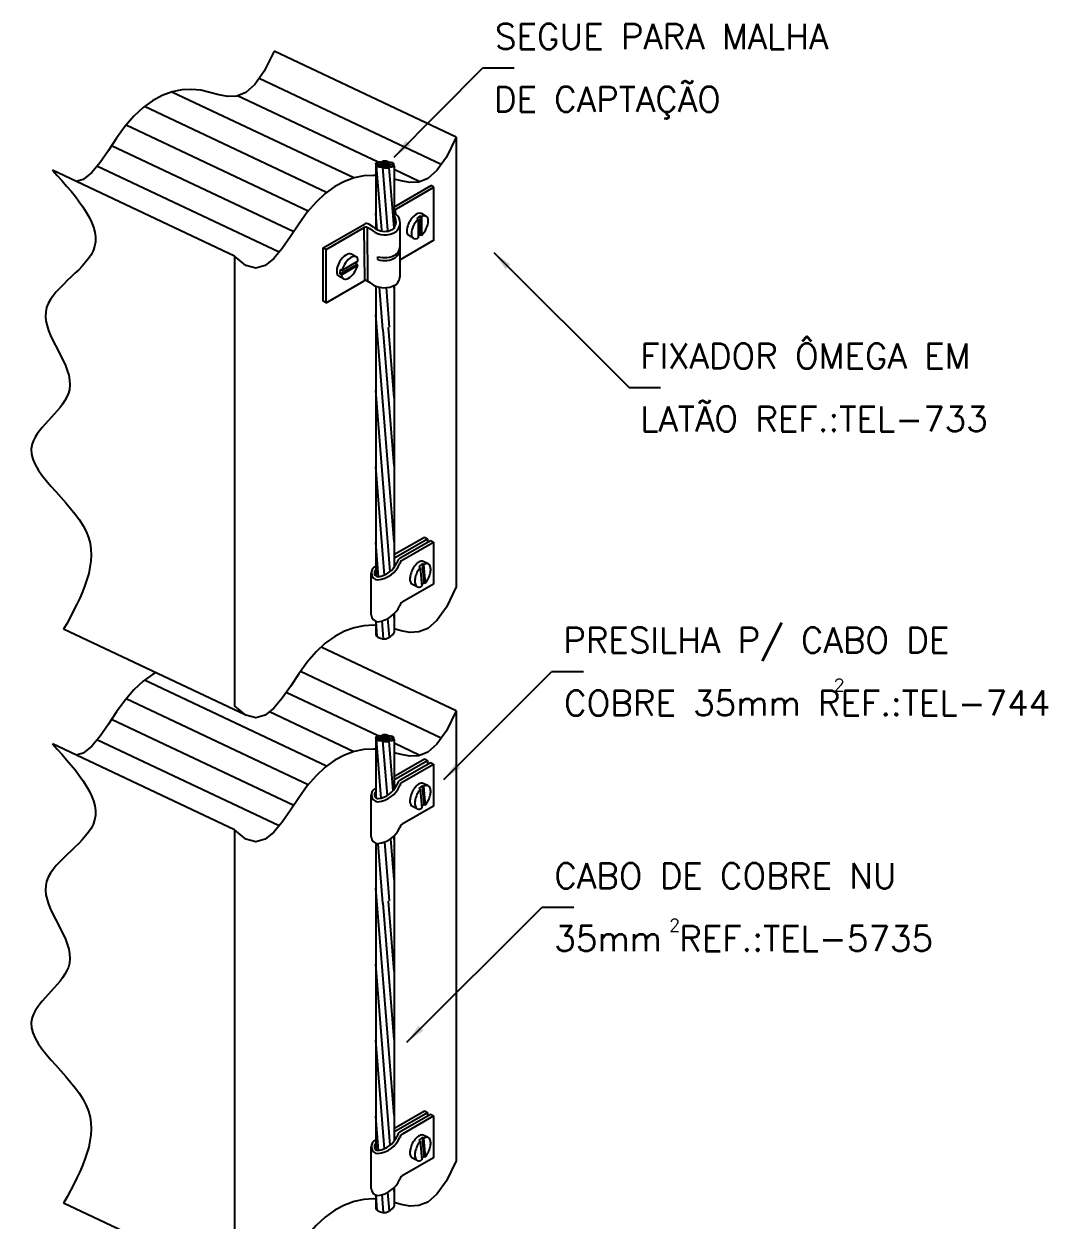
# Model space of a CAD drawing. Header units: millimetres. Extents: x 4236 to 4463, y 1839 to 1973.
# Drawn here: x 4385.27 to 4389.76, y 1871.07 to 1876.31 of the extents above; entities that cross this region are included whole.
import ezdxf

# ---------------------------------------------------------------- set-up
doc = ezdxf.new("R2010")
doc.units = ezdxf.units.MM
for name, color, linetype in [('C01', 1, 'Continuous'), ('C02', 42, 'Continuous'), ('C03', 7, 'Continuous')]:
    doc.layers.add(name, color=color, linetype=linetype)
doc.styles.add('100CL', font='romans.shx', dxfattribs={"height": 25})
doc.styles.add('80CL', font='romans.shx', dxfattribs={"height": 2})

msp = doc.modelspace()

# ---------------------------------------------------------------- linework, layer by layer
at = {"layer": 'C01'}
for p, q in [((4387.0975, 1875.6937), (4386.2994, 1876.0705)), ((4386.7146, 1875.6344), (4385.9164, 1876.0112)), ((4386.8214, 1875.704), (4386.2054, 1875.9948)), ((4386.5952, 1875.5707), (4385.7971, 1875.9475)), ((4386.5143, 1875.4889), (4385.7161, 1875.8657)), ((4386.4509, 1875.3988), (4385.6527, 1875.7756)), ((4386.3868, 1875.309), (4385.5887, 1875.6858)), ((4386.837, 1875.4056), (4386.8145, 1875.6884)), ((4386.8352, 1875.6945), (4386.8352, 1875.6917)), ((4386.8379, 1875.705), (4386.8379, 1875.702)), ((4386.8379, 1875.6985), (4386.8379, 1875.6978)), ((4386.8379, 1875.6914), (4386.8379, 1875.6907)), ((4386.842, 1875.687), (4386.842, 1875.6832)), ((4386.8643, 1875.4057), (4386.8422, 1875.6823)), ((4386.8607, 1875.6986), (4386.8607, 1875.6965)), ((4386.8627, 1875.6936), (4386.8627, 1875.6871)), ((4386.8908, 1875.4159), (4386.8691, 1875.6808)), ((4386.8883, 1875.6975), (4386.8883, 1875.6905)), ((4387.0035, 1875.618), (4386.8908, 1875.6713)), ((4386.8169, 1875.4077), (4386.8112, 1875.4799)), ((4387.0056, 1875.4682), (4386.9902, 1875.457)), ((4386.9961, 1875.4536), (4386.9902, 1875.457)), ((4386.9961, 1875.4536), (4386.9961, 1875.3716)), ((4387.0115, 1875.4648), (4387.0056, 1875.4682)), ((4387.0056, 1875.4682), (4387.0056, 1875.3863)), ((4387.0115, 1875.4648), (4387.0115, 1875.3828)), ((4386.7627, 1875.1845), (4386.7597, 1875.4174)), ((4386.7753, 1875.182), (4386.7738, 1875.4155)), ((4387.0056, 1875.3863), (4386.9961, 1875.3794)), ((4387.0115, 1875.3828), (4387.0056, 1875.3863)), ((4386.6542, 1875.2139), (4386.7256, 1875.2552)), ((4386.6602, 1875.2105), (4386.7316, 1875.2517)), ((4386.6622, 1875.2295), (4386.7336, 1875.2708)), ((4386.7256, 1875.2552), (4386.7269, 1875.2669)), ((4386.7316, 1875.2517), (4386.7256, 1875.2552)), ((4386.8196, 1875.2764), (4386.8194, 1875.2893)), ((4386.6542, 1875.2139), (4386.6562, 1875.233)), ((4386.6602, 1875.2105), (4386.6542, 1875.2139)), ((4386.6622, 1875.2295), (4386.6562, 1875.233)), ((4386.8422, 1874.9701), (4386.8274, 1875.1556)), ((4386.8709, 1874.9804), (4386.8571, 1875.1538)), ((4386.8907, 1875.1497), (4386.8897, 1875.1623)), ((4386.8907, 1874.039), (4386.8112, 1875.0358)), ((4386.8907, 1874.671), (4386.8662, 1874.9787)), ((4386.8907, 1874.372), (4386.843, 1874.9704)), ((4386.8744, 1873.9097), (4386.8112, 1874.7027)), ((4386.8491, 1873.894), (4386.8112, 1874.3694)), ((4386.8231, 1873.8866), (4386.8112, 1874.0361)), ((4386.8903, 1873.9834), (4387.0239, 1874.0605)), ((4386.8903, 1873.9682), (4387.0371, 1874.0529)), ((4386.921, 1873.9707), (4387.0503, 1874.0453)), ((4386.9262, 1873.9584), (4387.0635, 1874.0377)), ((4387.0239, 1874.0605), (4387.0371, 1874.0529)), ((4387.0371, 1874.0529), (4387.0371, 1874.0377)), ((4387.0503, 1874.0453), (4387.0635, 1874.0377)), ((4387.0143, 1873.9428), (4386.9997, 1873.9303)), ((4387.006, 1873.9273), (4386.9997, 1873.9303)), ((4387.0143, 1873.9428), (4387.0211, 1873.8604)), ((4387.0205, 1873.9398), (4387.0143, 1873.9428)), ((4387.0205, 1873.9398), (4387.0273, 1873.8575)), ((4387.006, 1873.9273), (4387.0128, 1873.845)), ((4387.0211, 1873.8604), (4387.0122, 1873.8527)), ((4387.0273, 1873.8575), (4387.0211, 1873.8604)), ((4386.8907, 1873.7059), (4386.8894, 1873.7219)), ((4386.8175, 1873.6238), (4386.8122, 1873.6903)), ((4386.8448, 1873.6144), (4386.8386, 1873.6925)), ((4386.8709, 1873.6208), (4386.8643, 1873.7032)), ((4387.0975, 1873.1788), (4386.4803, 1873.4703)), ((4386.5952, 1873.0558), (4385.7971, 1873.4326)), ((4386.8214, 1873.1891), (4386.4186, 1873.3793)), ((4386.5143, 1872.974), (4385.7161, 1873.3508)), ((4386.4509, 1872.8839), (4385.6527, 1873.2607)), ((4386.7146, 1873.1195), (4386.3445, 1873.2943)), ((4386.3868, 1872.7941), (4385.5887, 1873.1709)), ((4386.835, 1872.9161), (4386.8145, 1873.1736)), ((4386.8352, 1873.1797), (4386.8352, 1873.1768)), ((4386.8379, 1873.1901), (4386.8379, 1873.1871)), ((4386.8379, 1873.1836), (4386.8379, 1873.1829)), ((4386.8379, 1873.1766), (4386.8379, 1873.1759)), ((4386.842, 1873.1721), (4386.842, 1873.1684)), ((4386.8614, 1872.9272), (4386.8422, 1873.1675)), ((4386.8607, 1873.1837), (4386.8607, 1873.1817)), ((4386.8627, 1873.1787), (4386.8627, 1873.1723)), ((4386.8865, 1872.9481), (4386.8691, 1873.1659)), ((4386.8883, 1873.1827), (4386.8883, 1873.1756)), ((4387.0035, 1873.1032), (4386.8908, 1873.1564)), ((4386.8904, 1873.0107), (4387.0239, 1873.0878)), ((4386.8904, 1872.9955), (4387.0371, 1873.0802)), ((4386.921, 1872.998), (4387.0503, 1873.0726)), ((4386.9262, 1872.9857), (4387.0635, 1873.065)), ((4387.0239, 1873.0878), (4387.0371, 1873.0802)), ((4387.0371, 1873.0802), (4387.0371, 1873.065)), ((4387.0503, 1873.0726), (4387.0635, 1873.065)), ((4387.0143, 1872.9701), (4386.9998, 1872.9576)), ((4387.006, 1872.9546), (4386.9998, 1872.9576)), ((4387.006, 1872.9546), (4387.0128, 1872.8723)), ((4387.0143, 1872.9701), (4387.0211, 1872.8877)), ((4387.0205, 1872.9671), (4387.0143, 1872.9701)), ((4387.0205, 1872.9671), (4387.0274, 1872.8848)), ((4387.0211, 1872.8877), (4387.0122, 1872.88)), ((4387.0274, 1872.8848), (4387.0211, 1872.8877)), ((4386.8709, 1872.4656), (4386.8504, 1872.7235)), ((4386.8907, 1872.5588), (4386.8765, 1872.7378)), ((4386.8907, 1872.7334), (4386.8894, 1872.7494)), ((4386.8422, 1872.4552), (4386.8214, 1872.716)), ((4386.8907, 1871.5241), (4386.8112, 1872.521)), ((4386.8907, 1872.1561), (4386.8662, 1872.4638)), ((4386.8907, 1871.8571), (4386.843, 1872.4555)), ((4386.8744, 1871.3948), (4386.8112, 1872.1878)), ((4386.8491, 1871.3792), (4386.8112, 1871.8545)), ((4386.8231, 1871.3717), (4386.8112, 1871.5213)), ((4386.8903, 1871.4684), (4387.0239, 1871.5455)), ((4386.8903, 1871.4531), (4387.0371, 1871.5379)), ((4386.921, 1871.4556), (4387.0503, 1871.5303)), ((4386.9261, 1871.4434), (4387.0635, 1871.5226)), ((4387.0239, 1871.5455), (4387.0371, 1871.5379)), ((4387.0371, 1871.5379), (4387.0371, 1871.5226)), ((4387.0503, 1871.5303), (4387.0635, 1871.5226)), ((4387.0143, 1871.4277), (4386.9997, 1871.4152)), ((4387.006, 1871.4123), (4386.9997, 1871.4152)), ((4387.006, 1871.4123), (4387.0128, 1871.3299)), ((4387.0143, 1871.4277), (4387.0211, 1871.3454)), ((4387.0205, 1871.4248), (4387.0143, 1871.4277)), ((4387.0205, 1871.4248), (4387.0273, 1871.3424)), ((4387.0211, 1871.3454), (4387.0121, 1871.3377)), ((4387.0273, 1871.3424), (4387.0211, 1871.3454)), ((4386.8907, 1871.191), (4386.8894, 1871.2071)), ((4386.8175, 1871.109), (4386.8122, 1871.1754)), ((4386.8448, 1871.0995), (4386.8386, 1871.1777)), ((4386.8709, 1871.1059), (4386.8643, 1871.1884))]:
    msp.add_line(p, q, dxfattribs=at)
for points in [[(4386.8112, 1875.6977, -0.207457), (4386.8118, 1875.6995, -0.095933), (4386.8148, 1875.7019, -0.052726), (4386.8188, 1875.7034, -0.039847), (4386.8244, 1875.7044, -0.039847), (4386.8301, 1875.7045, -0.052726), (4386.8343, 1875.7038, -0.095933), (4386.8378, 1875.7021, -0.207457), (4386.8387, 1875.7005, -0.207457), (4386.8381, 1875.6987, -0.095933), (4386.835, 1875.6963, -0.052726), (4386.831, 1875.6948, -0.039847), (4386.8255, 1875.6938, -0.039847), (4386.8198, 1875.6936, -0.052726), (4386.8156, 1875.6943, -0.095933), (4386.8121, 1875.6961, -0.207457)], [(4386.8144, 1875.688, -0.207457), (4386.8152, 1875.6896, -0.095933), (4386.8186, 1875.6916, -0.052726), (4386.8228, 1875.6925, -0.039847), (4386.8284, 1875.6927, -0.039847), (4386.834, 1875.692, -0.052726), (4386.8381, 1875.6907, -0.095933), (4386.8413, 1875.6884, -0.207457), (4386.842, 1875.6867, -0.207457), (4386.8412, 1875.685, -0.095933), (4386.8378, 1875.6831, -0.052726), (4386.8336, 1875.6822, -0.039847), (4386.8279, 1875.682, -0.039847), (4386.8223, 1875.6827, -0.052726), (4386.8183, 1875.684, -0.095933), (4386.815, 1875.6862, -0.207457)], [(4386.8351, 1875.6948, -0.207457), (4386.836, 1875.6965, -0.095933), (4386.8394, 1875.6984, -0.052726), (4386.8435, 1875.6994, -0.039847), (4386.8492, 1875.6995, -0.039847), (4386.8548, 1875.6988, -0.052726), (4386.8589, 1875.6975, -0.095933), (4386.8621, 1875.6953, -0.207457), (4386.8627, 1875.6936, -0.207457), (4386.8619, 1875.6919, -0.095933), (4386.8585, 1875.69, -0.052726), (4386.8544, 1875.689, -0.039847), (4386.8487, 1875.6888, -0.039847), (4386.8431, 1875.6895, -0.052726), (4386.839, 1875.6909, -0.095933), (4386.8358, 1875.6931, -0.207457)], [(4386.842, 1875.6834, -0.207457), (4386.8428, 1875.6851, -0.095933), (4386.8462, 1875.687, -0.052726), (4386.8504, 1875.6879, -0.039847), (4386.856, 1875.6881, -0.039847), (4386.8616, 1875.6874, -0.052726), (4386.8657, 1875.6861, -0.095933), (4386.8689, 1875.6839, -0.207457), (4386.8696, 1875.6821, -0.207457), (4386.8688, 1875.6805, -0.095933), (4386.8654, 1875.6785, -0.052726), (4386.8612, 1875.6776, -0.039847), (4386.8555, 1875.6774, -0.039847), (4386.8499, 1875.6781, -0.052726), (4386.8459, 1875.6794, -0.095933), (4386.8426, 1875.6817, -0.207457)], [(4386.8112, 1873.1829, -0.207457), (4386.8118, 1873.1846, -0.095933), (4386.8148, 1873.187, -0.052726), (4386.8188, 1873.1886, -0.039847), (4386.8244, 1873.1896, -0.039847), (4386.8301, 1873.1897, -0.052726), (4386.8343, 1873.189, -0.095933), (4386.8378, 1873.1873, -0.207457), (4386.8387, 1873.1856, -0.207457), (4386.8381, 1873.1838, -0.095933), (4386.835, 1873.1814, -0.052726), (4386.831, 1873.1799, -0.039847), (4386.8255, 1873.1789, -0.039847), (4386.8198, 1873.1788, -0.052726), (4386.8156, 1873.1795, -0.095933), (4386.8121, 1873.1812, -0.207457)], [(4386.8144, 1873.1731, -0.207457), (4386.8152, 1873.1748, -0.095933), (4386.8186, 1873.1767, -0.052726), (4386.8228, 1873.1776, -0.039847), (4386.8284, 1873.1778, -0.039847), (4386.834, 1873.1771, -0.052726), (4386.8381, 1873.1758, -0.095933), (4386.8413, 1873.1736, -0.207457), (4386.842, 1873.1718, -0.207457), (4386.8412, 1873.1701, -0.095933), (4386.8378, 1873.1682, -0.052726), (4386.8336, 1873.1673, -0.039847), (4386.8279, 1873.1671, -0.039847), (4386.8223, 1873.1678, -0.052726), (4386.8183, 1873.1691, -0.095933), (4386.815, 1873.1713, -0.207457)], [(4386.8351, 1873.18, -0.207457), (4386.836, 1873.1816, -0.095933), (4386.8394, 1873.1836, -0.052726), (4386.8435, 1873.1845, -0.039847), (4386.8492, 1873.1847, -0.039847), (4386.8548, 1873.184, -0.052726), (4386.8589, 1873.1827, -0.095933), (4386.8621, 1873.1804, -0.207457), (4386.8627, 1873.1787, -0.207457), (4386.8619, 1873.177, -0.095933), (4386.8585, 1873.1751, -0.052726), (4386.8544, 1873.1742, -0.039847), (4386.8487, 1873.174, -0.039847), (4386.8431, 1873.1747, -0.052726), (4386.839, 1873.176, -0.095933), (4386.8358, 1873.1782, -0.207457)], [(4386.842, 1873.1685, -0.207457), (4386.8428, 1873.1702, -0.095933), (4386.8462, 1873.1721, -0.052726), (4386.8504, 1873.1731, -0.039847), (4386.856, 1873.1733, -0.039847), (4386.8616, 1873.1726, -0.052726), (4386.8657, 1873.1712, -0.095933), (4386.8689, 1873.169, -0.207457), (4386.8696, 1873.1673, -0.207457), (4386.8688, 1873.1656, -0.095933), (4386.8654, 1873.1637, -0.052726), (4386.8612, 1873.1627, -0.039847), (4386.8555, 1873.1626, -0.039847), (4386.8499, 1873.1633, -0.052726), (4386.8459, 1873.1646, -0.095933), (4386.8426, 1873.1668, -0.207457)]]:
    msp.add_lwpolyline(points, format="xyb", close=True, dxfattribs=at)
for points in [[(4386.8379, 1875.705, -0.207457), (4386.8387, 1875.7066, -0.095933), (4386.8421, 1875.7086, -0.052726), (4386.8463, 1875.7095, -0.039847), (4386.852, 1875.7097, -0.039847), (4386.8576, 1875.709, -0.052726), (4386.8616, 1875.7077, -0.095933), (4386.8649, 1875.7054, -0.207457), (4386.8655, 1875.7037, -0.130458), (4386.8652, 1875.7025, -0.095933)], [(4386.861, 1875.7, -0.049151), (4386.8571, 1875.6992, -0.039847), (4386.8515, 1875.699, -0.039847), (4386.8459, 1875.6997, -0.052726), (4386.8418, 1875.701, -0.095933), (4386.8386, 1875.7032, -0.207457), (4386.8379, 1875.705, -0.207457)], [(4386.8607, 1875.6989, -0.207457), (4386.8615, 1875.7005, -0.095933), (4386.8649, 1875.7025, -0.052726), (4386.8691, 1875.7034, -0.039847), (4386.8747, 1875.7036, -0.039847), (4386.8803, 1875.7029, -0.052726), (4386.8844, 1875.7016, -0.095933), (4386.8876, 1875.6993, -0.207457), (4386.8883, 1875.6976, -0.207457), (4386.8874, 1875.6959, -0.095933), (4386.884, 1875.694, -0.052726), (4386.8799, 1875.6931, -0.001764), (4386.8796, 1875.693, -0.039847)], [(4386.8718, 1875.6931, -0.023019), (4386.8686, 1875.6936, -0.052726), (4386.8645, 1875.6949, -0.095933), (4386.8613, 1875.6971, -0.207457), (4386.8607, 1875.6989, -0.207457)], [(4386.8632, 1875.6885, -0.207457), (4386.864, 1875.6902, -0.095933), (4386.8674, 1875.6921, -0.052726), (4386.8716, 1875.693, -0.039847), (4386.8772, 1875.6932, -0.039847), (4386.8829, 1875.6925, -0.052726), (4386.8869, 1875.6912, -0.095933), (4386.8901, 1875.689, -0.207457), (4386.8908, 1875.6872, -0.207457), (4386.89, 1875.6856, -0.095933), (4386.8866, 1875.6836, -0.052726), (4386.8824, 1875.6827, -0.039847), (4386.8767, 1875.6825, -0.039847), (4386.8711, 1875.6832, -0.027092), (4386.869, 1875.6838, -0.095933)], [(4386.8638, 1875.6868, -0.1939), (4386.8632, 1875.6885, -0.207457)], [(4386.8379, 1873.1901, -0.207457), (4386.8387, 1873.1918, -0.095933), (4386.8421, 1873.1937, -0.052726), (4386.8463, 1873.1946, -0.039847), (4386.852, 1873.1948, -0.039847), (4386.8576, 1873.1941, -0.052726), (4386.8616, 1873.1928, -0.095933), (4386.8649, 1873.1906, -0.207457), (4386.8655, 1873.1888, -0.130458), (4386.8652, 1873.1877, -0.095933)], [(4386.861, 1873.1851, -0.049151), (4386.8571, 1873.1843, -0.039847), (4386.8515, 1873.1841, -0.039847), (4386.8459, 1873.1848, -0.052726), (4386.8418, 1873.1861, -0.095933), (4386.8386, 1873.1884, -0.207457), (4386.8379, 1873.1901, -0.207457)], [(4386.8607, 1873.184, -0.207457), (4386.8615, 1873.1857, -0.095933), (4386.8649, 1873.1876, -0.052726), (4386.8691, 1873.1885, -0.039847), (4386.8747, 1873.1887, -0.039847), (4386.8803, 1873.188, -0.052726), (4386.8844, 1873.1867, -0.095933), (4386.8876, 1873.1845, -0.207457), (4386.8883, 1873.1827, -0.207457), (4386.8874, 1873.181, -0.095933), (4386.884, 1873.1791, -0.052726), (4386.8799, 1873.1782, -0.001764), (4386.8796, 1873.1782, -0.039847)], [(4386.8718, 1873.1782, -0.023019), (4386.8686, 1873.1787, -0.052726), (4386.8645, 1873.18, -0.095933), (4386.8613, 1873.1822, -0.207457), (4386.8607, 1873.184, -0.207457)], [(4386.8632, 1873.1736, -0.207457), (4386.864, 1873.1753, -0.095933), (4386.8674, 1873.1772, -0.052726), (4386.8716, 1873.1782, -0.039847), (4386.8772, 1873.1784, -0.039847), (4386.8829, 1873.1776, -0.052726), (4386.8869, 1873.1763, -0.095933), (4386.8901, 1873.1741, -0.207457), (4386.8908, 1873.1724, -0.207457), (4386.89, 1873.1707, -0.095933), (4386.8866, 1873.1688, -0.052726), (4386.8824, 1873.1678, -0.039847), (4386.8767, 1873.1677, -0.039847), (4386.8711, 1873.1684, -0.027092), (4386.869, 1873.1689, -0.095933)], [(4386.8638, 1873.172, -0.1939), (4386.8632, 1873.1736, -0.207457)]]:
    msp.add_lwpolyline(points, format="xyb", dxfattribs=at)
for centre, radius, start, end in [((4386.8479, 1875.3858), 0.1006, 253.5658, 300.9363), ((4386.8703, 1875.324), 0.0469, 305.9941, 4.2968), ((4386.873, 1875.3347), 0.0441, 305.9941, 4.2968), ((4386.8478, 1875.3703), 0.098, 253.248, 300.7267), ((4386.8216, 1873.9032), 0.0305, 110.0843, 267.4896), ((4386.8087, 1873.9879), 0.1157, 275.7495, 337.6191), ((4386.8076, 1873.9897), 0.1041, 277.3115, 335.6913), ((4386.9409, 1873.9361), 0.0399, 119.9976, 164.3596), ((4386.9409, 1873.9368), 0.0262, 124.377, 164.3596), ((4386.8216, 1873.9032), 0.0168, 128.6374, 267.4896), ((4386.941, 1872.9634), 0.0399, 119.9976, 164.3596), ((4386.941, 1872.9641), 0.0262, 124.377, 164.3596), ((4386.8216, 1872.9305), 0.0305, 110.0843, 267.4896), ((4386.8216, 1872.9305), 0.0168, 128.6374, 267.4896), ((4386.8087, 1873.0152), 0.1157, 275.7495, 337.6191), ((4386.8077, 1873.017), 0.1041, 277.3115, 335.6913), ((4386.8216, 1871.3882), 0.0305, 110.0843, 267.4896), ((4386.8087, 1871.4729), 0.1157, 275.7495, 337.6191), ((4386.8076, 1871.4747), 0.1041, 277.3115, 335.6913), ((4386.9409, 1871.4211), 0.0399, 119.9976, 164.3596), ((4386.9409, 1871.4217), 0.0262, 124.377, 164.3596), ((4386.8216, 1871.3882), 0.0168, 128.6374, 267.4896)]:
    msp.add_arc(centre, radius, start, end, dxfattribs=at)
at = {"layer": 'C02'}
for p, q in [((4387.1628, 1875.8136), (4386.3647, 1876.1904)), ((4386.8917, 1875.7256), (4387.2798, 1876.1173)), ((4387.2798, 1876.1173), (4387.4173, 1876.1173)), ((4387.1628, 1875.8136), (4387.1628, 1873.8415)), ((4386.1922, 1875.292), (4385.3941, 1875.6688)), ((4386.8112, 1875.6977), (4386.8112, 1875.4109)), ((4386.8908, 1875.6876), (4386.8908, 1875.412)), ((4386.8894, 1875.5065), (4387.0535, 1875.6013)), ((4386.9014, 1875.4992), (4387.0658, 1875.5941)), ((4387.0659, 1875.5942), (4387.0535, 1875.6013)), ((4387.0658, 1875.3618), (4387.0658, 1875.5942)), ((4387.0315, 1875.4662), (4387.0111, 1875.478)), ((4386.5804, 1875.3281), (4386.7609, 1875.4322)), ((4386.5929, 1875.3211), (4386.7597, 1875.4174)), ((4386.7942, 1875.4051), (4386.7758, 1875.4153)), ((4386.8011, 1875.4183), (4386.7799, 1875.4314)), ((4386.9171, 1875.2), (4386.9171, 1875.4362)), ((4387.0658, 1875.3618), (4386.9171, 1875.2759)), ((4386.9761, 1875.3702), (4386.9557, 1875.382)), ((4386.5804, 1875.0946), (4386.5804, 1875.3281)), ((4386.5929, 1875.3211), (4386.5806, 1875.3282)), ((4386.5928, 1875.0874), (4386.5928, 1875.3211)), ((4386.7248, 1875.289), (4386.7042, 1875.3008)), ((4387.328, 1875.3078), (4387.9212, 1874.7155)), ((4386.669, 1875.1923), (4386.6484, 1875.2042)), ((4386.5928, 1875.0874), (4386.7598, 1875.1838)), ((4386.7884, 1875.1731), (4386.7721, 1875.1839)), ((4386.8112, 1875.1605), (4386.8112, 1874.9589)), ((4386.8907, 1875.1628), (4386.8907, 1875.0854)), ((4386.5928, 1875.0874), (4386.5804, 1875.0946)), ((4386.8907, 1875.1075), (4386.8907, 1874.9875)), ((4386.8907, 1874.9875), (4386.8907, 1873.9268)), ((4386.8112, 1874.9589), (4386.8112, 1873.8899)), ((4387.9212, 1874.7155), (4388.0587, 1874.7155)), ((4387.0635, 1874.0377), (4387.0635, 1873.8539)), ((4387.0405, 1873.9429), (4387.019, 1873.9531)), ((4386.7911, 1873.7194), (4386.7912, 1873.9032)), ((4387.0635, 1873.8539), (4386.9262, 1873.7746)), ((4386.9928, 1873.8419), (4386.9713, 1873.852)), ((4386.8907, 1873.7232), (4386.8907, 1873.6417)), ((4386.8112, 1873.6906), (4386.8112, 1873.6293)), ((4386.2408, 1873.2791), (4385.4427, 1873.6559)), ((4387.1628, 1873.2987), (4386.5715, 1873.5779)), ((4387.1091, 1872.9974), (4387.5816, 1873.4699)), ((4387.7206, 1873.4701), (4387.5831, 1873.4701)), ((4387.1628, 1873.2987), (4387.1628, 1871.3266)), ((4386.1922, 1872.7771), (4385.3941, 1873.1539)), ((4386.8112, 1873.1829), (4386.8112, 1872.9174)), ((4386.8908, 1873.1728), (4386.8908, 1872.9534)), ((4387.0635, 1873.065), (4387.0635, 1872.8812)), ((4387.0405, 1872.9702), (4387.019, 1872.9804)), ((4386.7912, 1872.7467), (4386.7912, 1872.9305)), ((4387.0635, 1872.8812), (4386.9262, 1872.8019)), ((4386.9928, 1872.8692), (4386.9713, 1872.8793)), ((4386.8908, 1872.75), (4386.8907, 1872.4727)), ((4386.8112, 1872.7179), (4386.8112, 1872.4441)), ((4386.8907, 1872.4727), (4386.8907, 1871.4119)), ((4386.8112, 1872.4441), (4386.8112, 1871.3751)), ((4386.9474, 1871.8456), (4387.5406, 1872.4379)), ((4387.5406, 1872.4379), (4387.6781, 1872.4379)), ((4387.0635, 1871.5226), (4387.0635, 1871.3389)), ((4387.0405, 1871.4279), (4387.019, 1871.4381)), ((4386.7911, 1871.2044), (4386.7911, 1871.3882)), ((4387.0635, 1871.3389), (4386.9261, 1871.2596)), ((4386.9928, 1871.3268), (4386.9713, 1871.337)), ((4386.8907, 1871.2084), (4386.8907, 1871.1268)), ((4386.8112, 1871.1758), (4386.8112, 1871.1144)), ((4386.2408, 1870.7643), (4385.4427, 1871.1411))]:
    msp.add_line(p, q, dxfattribs=at)
at = {"layer": 'C02', "color": 2}
for p, q in [((4386.1922, 1875.292), (4386.1922, 1873.3199)), ((4386.1922, 1872.7771), (4386.1922, 1870.8051))]:
    msp.add_line(p, q, dxfattribs=at)
at = {"layer": 'C02'}
for points in [[(4386.3647, 1876.1904), (4386.3219, 1876.1026), (4386.2807, 1876.0438), (4386.2406, 1876.0091), (4386.2014, 1875.9932), (4386.1625, 1875.9913), (4386.1235, 1875.9983), (4386.0841, 1876.0091), (4386.0439, 1876.0187), (4386.0026, 1876.0228), (4385.9604, 1876.0206), (4385.9178, 1876.0117), (4385.8752, 1875.996), (4385.8329, 1875.9733), (4385.7913, 1875.9433), (4385.7509, 1875.9059), (4385.712, 1875.8609), (4385.6749, 1875.809), (4385.6388, 1875.7544), (4385.6028, 1875.7026), (4385.5661, 1875.6588), (4385.5278, 1875.6283), (4385.4983, 1875.6196)], [(4387.1628, 1875.8136), (4387.12, 1875.7258), (4387.0788, 1875.667), (4387.0388, 1875.6323), (4386.9995, 1875.6164), (4386.9606, 1875.6145), (4386.9216, 1875.6215), (4386.8908, 1875.6299)], [(4386.8112, 1875.645), (4386.8007, 1875.646), (4386.7586, 1875.6438), (4386.716, 1875.6349), (4386.6733, 1875.6192), (4386.631, 1875.5965), (4386.5894, 1875.5665), (4386.549, 1875.5291), (4386.5101, 1875.4841), (4386.473, 1875.4321), (4386.4369, 1875.3776), (4386.4009, 1875.3258), (4386.3642, 1875.282), (4386.3259, 1875.2515), (4386.2851, 1875.2394), (4386.2408, 1875.2512), (4386.1922, 1875.292)], [(4387.1628, 1873.8415), (4387.12, 1873.7537), (4387.0788, 1873.695), (4387.0388, 1873.6602), (4386.9995, 1873.6444), (4386.9606, 1873.6425), (4386.9216, 1873.6494), (4386.8907, 1873.6579)], [(4386.8112, 1873.6729), (4386.8007, 1873.674), (4386.7586, 1873.6717), (4386.716, 1873.6629), (4386.6733, 1873.6472), (4386.631, 1873.6244), (4386.5894, 1873.5945), (4386.549, 1873.5571), (4386.5101, 1873.5121), (4386.473, 1873.4601), (4386.4369, 1873.4056), (4386.4009, 1873.3538), (4386.3642, 1873.31), (4386.3259, 1873.2794), (4386.2851, 1873.2674), (4386.2408, 1873.2791), (4386.1922, 1873.3199)], [(4385.8461, 1873.4655), (4385.8329, 1873.4584), (4385.7913, 1873.4285), (4385.7509, 1873.3911), (4385.712, 1873.346), (4385.6749, 1873.2941), (4385.6388, 1873.2396), (4385.6028, 1873.1878), (4385.5661, 1873.144), (4385.5278, 1873.1134), (4385.4983, 1873.1047)], [(4387.1628, 1873.2987), (4387.12, 1873.2109), (4387.0788, 1873.1522), (4387.0388, 1873.1174), (4386.9995, 1873.1016), (4386.9606, 1873.0996), (4386.9216, 1873.1066), (4386.8908, 1873.1151)], [(4386.8112, 1873.1301), (4386.8007, 1873.1312), (4386.7586, 1873.1289), (4386.716, 1873.1201), (4386.6733, 1873.1043), (4386.631, 1873.0816), (4386.5894, 1873.0517), (4386.549, 1873.0143), (4386.5101, 1872.9692), (4386.473, 1872.9173), (4386.4369, 1872.8628), (4386.4009, 1872.811), (4386.3642, 1872.7672), (4386.3259, 1872.7366), (4386.2851, 1872.7246), (4386.2408, 1872.7363), (4386.1922, 1872.7771)], [(4387.1628, 1871.3266), (4387.12, 1871.2389), (4387.0788, 1871.1801), (4387.0388, 1871.1454), (4386.9995, 1871.1295), (4386.9606, 1871.1276), (4386.9216, 1871.1346), (4386.8907, 1871.143)], [(4386.8112, 1871.1581), (4386.8007, 1871.1591), (4386.7586, 1871.1569), (4386.716, 1871.148), (4386.6733, 1871.1323), (4386.631, 1871.1096), (4386.5894, 1871.0796), (4386.549, 1871.0422), (4386.5101, 1870.9972), (4386.473, 1870.9452), (4386.4369, 1870.8907), (4386.4009, 1870.8389), (4386.3642, 1870.7951), (4386.3259, 1870.7646), (4386.2851, 1870.7525), (4386.2408, 1870.7643), (4386.1922, 1870.8051)]]:
    msp.add_lwpolyline(points, dxfattribs=at)
for points in [[(4387.019, 1873.9531, 0.174705), (4387.009, 1873.9541, 0.104203), (4386.9941, 1873.9467, 0.064948), (4386.9816, 1873.934, 0.051099), (4386.9699, 1873.9145, 0.051099), (4386.9623, 1873.8931, 0.064948), (4386.9604, 1873.8753, 0.104203), (4386.9642, 1873.8592, 0.174705), (4386.9713, 1873.852, 0.174705)], [(4387.0273, 1873.8575, 0.016409), (4387.0302, 1873.861, 0.051099), (4387.0419, 1873.8805, 0.051099), (4387.0495, 1873.9019, 0.064948), (4387.0514, 1873.9197, 0.104203), (4387.0476, 1873.9358, 0.174705), (4387.0405, 1873.9429, 0.174705), (4387.0305, 1873.9439, 0.06738), (4387.0205, 1873.9398, 0.064948)], [(4387.006, 1873.9273, 0.016409), (4387.0031, 1873.9238, 0.051099), (4386.9914, 1873.9043, 0.051099), (4386.9838, 1873.8829, 0.064948), (4386.9819, 1873.8651, 0.104203), (4386.9857, 1873.849, 0.174705), (4386.9928, 1873.8419, 0.174705)], [(4386.9928, 1873.8419, 0.174705), (4387.0028, 1873.8409, 0.06738), (4387.0128, 1873.845, 0.064948)], [(4387.019, 1872.9804, 0.174705), (4387.009, 1872.9814, 0.104203), (4386.9941, 1872.974, 0.064948), (4386.9816, 1872.9612, 0.051099), (4386.9699, 1872.9418, 0.051099), (4386.9623, 1872.9204, 0.064948), (4386.9604, 1872.9026, 0.104203), (4386.9642, 1872.8865, 0.174705), (4386.9713, 1872.8793, 0.174705)], [(4387.006, 1872.9546, 0.016409), (4387.0032, 1872.9511, 0.051099), (4386.9914, 1872.9316, 0.051099), (4386.9839, 1872.9102, 0.064948), (4386.9819, 1872.8924, 0.104203), (4386.9857, 1872.8763, 0.174705), (4386.9928, 1872.8692, 0.174705)], [(4387.0274, 1872.8848, 0.016409), (4387.0302, 1872.8883, 0.051099), (4387.0419, 1872.9078, 0.051099), (4387.0495, 1872.9292, 0.064948), (4387.0514, 1872.947, 0.104203), (4387.0476, 1872.9631, 0.174705), (4387.0405, 1872.9702, 0.174705), (4387.0305, 1872.9712, 0.06738), (4387.0205, 1872.9671, 0.064948)], [(4386.9928, 1872.8692, 0.174705), (4387.0028, 1872.8682, 0.06738), (4387.0128, 1872.8723, 0.064948)], [(4387.019, 1871.4381, 0.174705), (4387.009, 1871.439, 0.104203), (4386.9941, 1871.4317, 0.064948), (4386.9816, 1871.4189, 0.051099), (4386.9698, 1871.3995, 0.051099), (4386.9623, 1871.378, 0.064948), (4386.9604, 1871.3602, 0.104203), (4386.9642, 1871.3441, 0.174705), (4386.9713, 1871.337, 0.174705)], [(4387.006, 1871.4123, 0.016409), (4387.0031, 1871.4087, 0.051099), (4386.9914, 1871.3893, 0.051099), (4386.9838, 1871.3679, 0.064948), (4386.9819, 1871.3501, 0.104203), (4386.9857, 1871.3339, 0.174705), (4386.9928, 1871.3268, 0.174705)], [(4387.0273, 1871.3424, 0.016409), (4387.0302, 1871.346, 0.051099), (4387.0419, 1871.3654, 0.051099), (4387.0495, 1871.3869, 0.064948), (4387.0514, 1871.4047, 0.104203), (4387.0476, 1871.4208, 0.174705), (4387.0405, 1871.4279, 0.174705), (4387.0305, 1871.4288, 0.06738), (4387.0205, 1871.4248, 0.064948)], [(4386.9928, 1871.3268, 0.174705), (4387.0028, 1871.3259, 0.06738), (4387.0128, 1871.3299, 0.064948)]]:
    msp.add_lwpolyline(points, format="xyb", dxfattribs=at)
for centre, radius, start, end in [((4386.8594, 1875.4423), 0.0407, 277.7373, 42.5842), ((4386.9117, 1875.4866), 0.0163, 129.5255, 192.6409), ((4386.9117, 1875.4866), 0.0163, 192.6409, 225.727), ((4386.8671, 1875.4374), 0.0502, 309.5122, 48.4523), ((4386.7655, 1875.3998), 0.0186, 56.3853, 108.1889), ((4386.7698, 1875.4178), 0.0169, 53.3076, 121.5048), ((4386.8509, 1875.4739), 0.0892, 230.4995, 303.1737), ((4386.8491, 1875.4727), 0.0725, 228.5836, 282.6166), ((4386.8687, 1875.205), 0.0486, 309.957, 5.9172), ((4386.7656, 1875.1661), 0.0186, 56.3853, 108.1889), ((4386.8482, 1875.254), 0.1006, 233.5356, 300.9363), ((4386.9409, 1873.753), 0.0262, 124.377, 164.3596), ((4386.8216, 1873.7194), 0.0305, 179.9976, 267.4896), ((4386.8055, 1873.8084), 0.1203, 277.0395, 336.329), ((4386.8465, 1873.6636), 0.0493, 224.1539, 333.644), ((4387.5831, 1873.4655), 0.00461, 90, 109.5397), ((4386.8056, 1872.8357), 0.1203, 277.0395, 336.329), ((4386.9044, 1872.7891), 0.0114, 326.4214, 351.1072), ((4386.941, 1872.7803), 0.0262, 124.377, 164.3596), ((4386.8216, 1872.7467), 0.0305, 179.9976, 267.4896), ((4386.9409, 1871.238), 0.0262, 124.377, 164.3596), ((4386.8216, 1871.2044), 0.0305, 179.9976, 267.4896), ((4386.8055, 1871.2933), 0.1203, 277.0395, 336.329), ((4386.9044, 1871.2468), 0.0114, 326.4214, 351.1072), ((4386.8465, 1871.1488), 0.0493, 224.1539, 333.644)]:
    msp.add_arc(centre, radius, start, end, dxfattribs=at)
for centre, major_axis, start_param, end_param in [((4386.9834, 1875.43), (0.0277, 0.048), 0, 3.141593), ((4387.0038, 1875.4182), (0.0277, 0.048), 1.067604, 3.786429), ((4387.0038, 1875.4182), (0.0277, 0.048), 4.209434, 6.927858), ((4386.6763, 1875.2525), (-0.0279, -0.0483), 3.141593, 6.283185), ((4386.6969, 1875.2406), (-0.0279, -0.0483), 2.496756, 5.215581), ((4386.6969, 1875.2406), (-0.0279, -0.0483), -0.644673, 2.073751)]:
    msp.add_ellipse(centre, major_axis=major_axis, ratio=0.500279, start_param=start_param, end_param=end_param, dxfattribs=at)
for points in [[(4385.3941, 1875.6688), (4385.5716, 1875.3145), (4385.364, 1875.0477), (4385.4678, 1874.7067), (4385.3047, 1874.4695), (4385.5419, 1874.084), (4385.4427, 1873.6559)], [(4385.3941, 1873.1539), (4385.5716, 1872.7997), (4385.364, 1872.5328), (4385.4678, 1872.1918), (4385.3047, 1871.9546), (4385.5419, 1871.5692), (4385.4427, 1871.1411)]]:
    msp.add_spline(points, degree=3, dxfattribs=at)
for points in [[(4386.9424, 1875.7982), (4386.9632, 1875.7779), (4386.8917, 1875.7256)], [(4387.3791, 1875.2355), (4387.3998, 1875.2559), (4387.328, 1875.3078)], [(4387.1815, 1873.0484), (4387.161, 1873.0691), (4387.1091, 1872.9974)], [(4386.9985, 1871.918), (4387.0192, 1871.8975), (4386.9474, 1871.8456)]]:
    msp.add_solid(points, dxfattribs=at)

# ---------------------------------------------------------------- texts
at = {"layer": 'C03'}
for s, height, style, p in [('SEGUE PARA MALHA', 0.11, '100CL', (4387.3327, 1876.1998)), ('DE CAPTAÇÃO ', 0.11, '100CL', (4387.3282, 1875.9245)), ('FIXADOR ÔMEGA EM', 0.11, '80CL', (4387.9692, 1874.7988)), ('LATÃO REF.:TEL-733', 0.11, '80CL', (4387.9697, 1874.5231)), ('PRESILHA P/ CABO DE ', 0.11, '80CL', (4387.632, 1873.5534)), ('2', 0.055, '100CL', (4388.8183, 1873.3842)), ('COBRE 35mm REF.:TEL-744', 0.11, '80CL', (4387.6358, 1873.2776)), ('CABO DE COBRE NU', 0.11, '80CL', (4387.5932, 1872.5203)), ('2', 0.055, '100CL', (4388.0969, 1872.3318)), ('35mm REF.:TEL-5735', 0.11, '80CL', (4387.5934, 1872.2456))]:
    msp.add_text(s, height=height, dxfattribs=dict(at, style=style)).set_placement(p)

doc.saveas('drawing.dxf')
